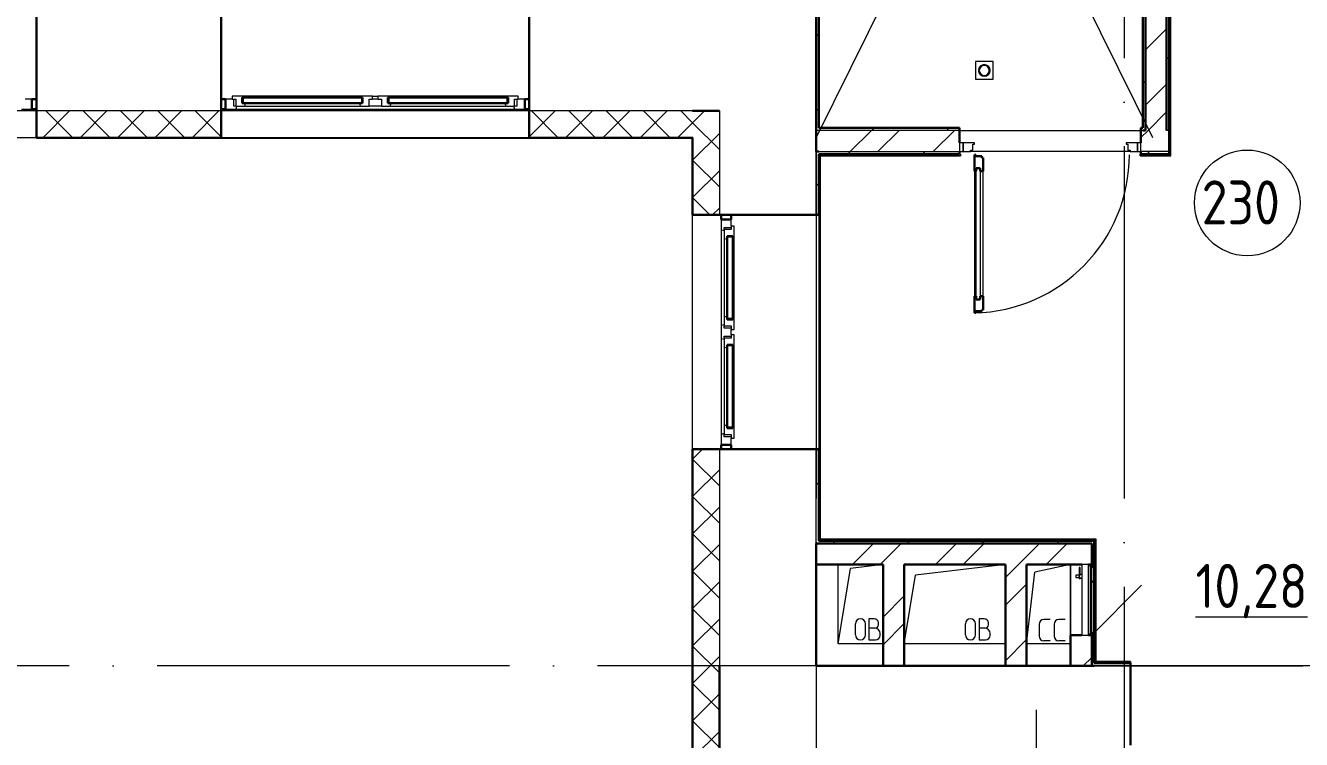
# Model space of a CAD drawing. Header units: millimetres. Extents: x -695119 to 412940, y -249585 to 622758.
# Drawn here: x 288449 to 295698, y 91794 to 95847 of the extents above; entities that cross this region are included whole.
import ezdxf

# ---------------------------------------------------------------- set-up
doc = ezdxf.new("R2010")
doc.units = ezdxf.units.MM
doc.linetypes.add('ADSK_Линия сетки', pattern=[25, 20, -2.5, 0, -2.5])
doc.linetypes.add('ADSK_Сверху', pattern=[450, 300, -150])
for name, color, linetype, lineweight in [('_ Окна', 252, 'Continuous', 30), ('Двери', 8, 'Continuous', 9), ('Линии', 7, 'Continuous', 9), ('Марки помещений', 8, 'Continuous', 20), ('Оборудование', 8, 'Continuous', 18), ('Ограждение', 8, 'Continuous', 9), ('Окна', 252, 'Continuous', 9), ('Оси', 252, 'Continuous', 9), ('Перекрытие', 252, 'Continuous', 18), ('Сантехника', 252, 'Continuous', 18), ('Стены внутренние', 252, 'Continuous', 18), ('Стены наружные', 252, 'Continuous', 18), ('Стены штриховка', 7, 'Continuous', 9)]:
    doc.layers.add(name, color=color, linetype=linetype, lineweight=lineweight)
doc.layers.add('Двери открывание', color=7, linetype='Continuous', lineweight=9, true_color=0xc0c0c0)
doc.styles.add('GOST Common_2', font='', dxfattribs={"width": 0.9, "height": 250})
doc.styles.get('GOST Common_2').set_extended_font_data('GOST type B')

# ---------------------------------------------------------------- blocks, each defined once
blk = doc.blocks.new('план 2 этажа')
at = {"color": 251, "lineweight": 18, "true_color": 0x636466}
for p, q in [((294385.8, 92786.6), (294182.6, 92744.8)), ((294385.8, 92786.6), (294385.8, 92386.6)), ((294135.8, 92336.6), (294182.6, 92744.8)), ((294207.4, 92448.7), (294207.4, 92380.9)), ((294270, 92474.8), (294233.5, 92474.8)), ((294292.4, 92448.7), (294292.4, 92380.9)), ((294355, 92474.8), (294318.5, 92474.8)), ((294270, 92354.8), (294233.5, 92354.8)), ((294355, 92354.8), (294318.5, 92354.8)), ((294385.8, 92336.6), (294135.8, 92336.6))]:
    blk.add_line(p, q, dxfattribs=at)
for centre, start, end in [((294233.5, 92448.7), 90, 180), ((294318.5, 92448.7), 90, 180), ((294233.5, 92380.9), 180, 270), ((294318.5, 92380.9), 180, 270)]:
    blk.add_arc(centre, 26.1, start, end, dxfattribs=at)
at = {"layer": '_ Окна', "color": 251, "lineweight": 18, "true_color": 0x636466}
for p, q in [((288485.8, 95429.6), (288447.8, 95429.6)), ((288485.8, 95371.6), (288485.8, 95429.6)), ((289623.4, 95429.6), (289585.8, 95429.6)), ((289585.8, 95429.6), (289585.8, 95371.6)), ((289679.8, 95446.6), (289623.8, 95446.6)), ((289623.8, 95446.6), (289623.8, 95429.6)), ((289623.8, 95429.6), (289643.8, 95429.6)), ((289631.8, 95388.6), (289631.8, 95429.6)), ((289643.8, 95388.6), (289631.8, 95388.6)), ((289643.8, 95429.6), (289643.8, 95388.6)), ((289643.8, 95388.6), (289694.3, 95388.6)), ((289645.3, 95371.6), (289649.8, 95388.6)), ((289680.8, 95445.6), (289679.8, 95446.6)), ((289681.8, 95446.6), (289680.8, 95445.6)), ((289680.8, 95405.6), (289680.8, 95437.6)), ((289680.8, 95437.6), (289698.8, 95437.6)), ((289698.8, 95405.6), (289680.8, 95405.6)), ((289696.4, 95446.6), (289681.8, 95446.6)), ((289694.3, 95388.6), (289698.8, 95405.6)), ((289698.8, 95437.6), (289696.4, 95446.6)), ((290348.2, 95446.6), (290345.8, 95437.6)), ((290345.8, 95437.6), (290363.8, 95437.6)), ((290363.8, 95405.6), (290345.8, 95405.6)), ((290345.8, 95405.6), (290350.4, 95388.6)), ((290362.8, 95446.6), (290348.2, 95446.6)), ((290350.4, 95388.6), (290400.8, 95388.6)), ((290363.8, 95445.6), (290362.8, 95446.6)), ((290364.8, 95446.6), (290363.8, 95445.6)), ((290363.8, 95437.6), (290363.8, 95405.6)), ((290420.8, 95446.6), (290364.8, 95446.6)), ((290400.8, 95388.6), (290400.8, 95429.6)), ((290400.8, 95429.6), (290420.8, 95429.6)), ((290420.8, 95429.6), (290420.8, 95446.6)), ((290506.8, 95446.6), (290450.8, 95446.6)), ((290450.8, 95446.6), (290450.8, 95429.6)), ((290450.8, 95429.6), (290470.8, 95429.6)), ((290470.8, 95429.6), (290470.8, 95388.6)), ((290470.8, 95388.6), (290521.3, 95388.6)), ((290507.8, 95445.6), (290506.8, 95446.6)), ((290508.8, 95446.6), (290507.8, 95445.6)), ((290507.8, 95405.6), (290507.8, 95437.6)), ((290507.8, 95437.6), (290525.8, 95437.6)), ((290525.8, 95405.6), (290507.8, 95405.6)), ((290523.4, 95446.6), (290508.8, 95446.6)), ((290521.3, 95388.6), (290525.8, 95405.6)), ((290525.8, 95437.6), (290523.4, 95446.6)), ((291175.2, 95446.6), (291172.8, 95437.6)), ((291172.8, 95437.6), (291190.8, 95437.6)), ((291190.8, 95405.6), (291172.8, 95405.6)), ((291172.8, 95405.6), (291177.4, 95388.6)), ((291189.8, 95446.6), (291175.2, 95446.6)), ((291177.4, 95388.6), (291227.8, 95388.6)), ((291190.8, 95445.6), (291189.8, 95446.6)), ((291191.8, 95446.6), (291190.8, 95445.6)), ((291190.8, 95437.6), (291190.8, 95405.6)), ((291247.8, 95446.6), (291191.8, 95446.6)), ((291221.8, 95388.6), (291226.4, 95371.6)), ((291227.8, 95388.6), (291227.8, 95429.6)), ((291227.8, 95429.6), (291247.8, 95429.6)), ((291239.8, 95388.6), (291227.8, 95388.6)), ((291239.8, 95429.6), (291239.8, 95388.6)), ((291247.8, 95429.6), (291247.8, 95446.6)), ((291285.8, 95429.6), (291247.8, 95429.6)), ((291285.8, 95371.6), (291285.8, 95429.6)), ((288426.4, 95371.6), (288485.8, 95371.6)), ((289585.8, 95371.6), (289645.3, 95371.6)), ((291226.4, 95371.6), (291285.8, 95371.6)), ((292458.8, 94746.6), (292400.8, 94746.6)), ((292400.8, 94746.6), (292400.8, 94687.2)), ((292458.8, 94708.6), (292458.8, 94746.6)), ((292400.8, 94687.2), (292417.8, 94682.6)), ((292417.8, 94700.6), (292458.8, 94700.6)), ((292417.8, 94688.6), (292417.8, 94700.6)), ((292458.8, 94688.6), (292417.8, 94688.6)), ((292417.8, 94688.6), (292417.8, 94638.2)), ((292475.8, 94708.6), (292458.8, 94708.6)), ((292458.8, 94708.6), (292458.8, 94688.6)), ((292475.8, 94652.6), (292475.8, 94708.6)), ((292417.8, 94638.2), (292434.8, 94633.6)), ((292434.8, 94633.6), (292434.8, 94651.6)), ((292434.8, 94651.6), (292466.8, 94651.6)), ((292466.8, 94651.6), (292466.8, 94633.6)), ((292466.8, 94633.6), (292475.8, 94636)), ((292474.8, 94651.6), (292475.8, 94652.6)), ((292475.8, 94650.6), (292474.8, 94651.6)), ((292475.8, 94636), (292475.8, 94650.6)), ((292434.8, 94196.6), (292417.8, 94192.1)), ((292417.8, 94192.1), (292417.8, 94141.6)), ((292434.8, 94178.6), (292434.8, 94196.6)), ((292466.8, 94178.6), (292434.8, 94178.6)), ((292475.8, 94194.2), (292466.8, 94196.6)), ((292466.8, 94196.6), (292466.8, 94178.6)), ((292474.8, 94178.6), (292475.8, 94179.6)), ((292475.8, 94177.6), (292474.8, 94178.6)), ((292475.8, 94179.6), (292475.8, 94194.2)), ((292475.8, 94121.6), (292475.8, 94177.6)), ((292417.8, 94147.6), (292400.8, 94143.1)), ((292400.8, 94143.1), (292400.8, 94070.2)), ((292417.8, 94141.6), (292458.8, 94141.6)), ((292417.8, 94129.6), (292417.8, 94141.6)), ((292458.8, 94129.6), (292417.8, 94129.6)), ((292417.8, 94071.6), (292417.8, 94083.6)), ((292417.8, 94083.6), (292458.8, 94083.6)), ((292458.8, 94141.6), (292458.8, 94121.6)), ((292458.8, 94121.6), (292475.8, 94121.6)), ((292458.8, 94091.6), (292458.8, 94121.6)), ((292475.8, 94091.6), (292458.8, 94091.6)), ((292458.8, 94091.6), (292458.8, 94071.6)), ((292475.8, 94035.6), (292475.8, 94091.6)), ((292400.8, 94070.2), (292417.8, 94065.6)), ((292458.8, 94071.6), (292417.8, 94071.6)), ((292417.8, 94071.6), (292417.8, 94021.2)), ((292417.8, 94021.2), (292434.8, 94016.6)), ((292434.8, 94016.6), (292434.8, 94034.6)), ((292434.8, 94034.6), (292466.8, 94034.6)), ((292466.8, 94034.6), (292466.8, 94016.6)), ((292466.8, 94016.6), (292475.8, 94019)), ((292474.8, 94034.6), (292475.8, 94035.6)), ((292475.8, 94033.6), (292474.8, 94034.6)), ((292475.8, 94019), (292475.8, 94033.6)), ((292434.8, 93579.6), (292417.8, 93575.1)), ((292434.8, 93561.6), (292434.8, 93579.6)), ((292475.8, 93577.2), (292466.8, 93579.6)), ((292466.8, 93579.6), (292466.8, 93561.6)), ((292475.8, 93562.6), (292475.8, 93577.2)), ((292417.8, 93530.6), (292400.8, 93526.1)), ((292400.8, 93526.1), (292400.8, 93466.6)), ((292417.8, 93575.1), (292417.8, 93524.6)), ((292417.8, 93524.6), (292458.8, 93524.6)), ((292417.8, 93512.6), (292417.8, 93524.6)), ((292458.8, 93512.6), (292417.8, 93512.6)), ((292466.8, 93561.6), (292434.8, 93561.6)), ((292458.8, 93524.6), (292458.8, 93504.6)), ((292458.8, 93504.6), (292475.8, 93504.6)), ((292458.8, 93466.6), (292458.8, 93504.6)), ((292474.8, 93561.6), (292475.8, 93562.6)), ((292475.8, 93560.6), (292474.8, 93561.6)), ((292475.8, 93504.6), (292475.8, 93560.6)), ((292400.8, 93466.6), (292458.8, 93466.6))]:
    blk.add_line(p, q, dxfattribs=at)
at = {"layer": '_ Окна', "color": 251, "true_color": 0x636466}
for p, q in [((288510.8, 95429.6), (288485.8, 95429.6)), ((288485.8, 95429.6), (288485.8, 95371.6)), ((289585.8, 95429.6), (289560.8, 95429.6)), ((289585.8, 95371.6), (289585.8, 95429.6)), ((289683.8, 95437.6), (289680.8, 95437.6)), ((289680.8, 95437.6), (289680.8, 95405.6)), ((289680.8, 95405.6), (289683.8, 95405.6)), ((290360.8, 95437.6), (289683.8, 95437.6)), ((289683.8, 95437.6), (289683.8, 95405.6)), ((289683.8, 95405.6), (289683.8, 95437.6)), ((289683.8, 95405.6), (290360.8, 95405.6)), ((290360.8, 95405.6), (290360.8, 95437.6)), ((290360.8, 95437.6), (290360.8, 95405.6)), ((290363.8, 95437.6), (290360.8, 95437.6)), ((290360.8, 95405.6), (290363.8, 95405.6)), ((290363.8, 95405.6), (290363.8, 95437.6)), ((290510.8, 95437.6), (290507.8, 95437.6)), ((290507.8, 95437.6), (290507.8, 95405.6)), ((290507.8, 95405.6), (290510.8, 95405.6)), ((291187.8, 95437.6), (290510.8, 95437.6)), ((290510.8, 95437.6), (290510.8, 95405.6)), ((290510.8, 95405.6), (290510.8, 95437.6)), ((290510.8, 95405.6), (291187.8, 95405.6)), ((291187.8, 95405.6), (291187.8, 95437.6)), ((291187.8, 95437.6), (291187.8, 95405.6)), ((291190.8, 95437.6), (291187.8, 95437.6)), ((291187.8, 95405.6), (291190.8, 95405.6)), ((291190.8, 95405.6), (291190.8, 95437.6)), ((291310.8, 95429.6), (291285.8, 95429.6)), ((291285.8, 95429.6), (291285.8, 95371.6)), ((288485.8, 95371.6), (288510.8, 95371.6)), ((289560.8, 95371.6), (289585.8, 95371.6)), ((291285.8, 95371.6), (291310.8, 95371.6)), ((292400.8, 94771.6), (292400.8, 94746.6)), ((292400.8, 94746.6), (292458.8, 94746.6)), ((292458.8, 94746.6), (292458.8, 94771.6)), ((292466.8, 94651.6), (292434.8, 94651.6)), ((292434.8, 94651.6), (292434.8, 94648.6)), ((292434.8, 94648.6), (292434.8, 94181.6)), ((292466.8, 94648.6), (292434.8, 94648.6)), ((292434.8, 94648.6), (292466.8, 94648.6)), ((292466.8, 94648.6), (292466.8, 94651.6)), ((292466.8, 94181.6), (292466.8, 94648.6)), ((292434.8, 94181.6), (292466.8, 94181.6)), ((292466.8, 94181.6), (292434.8, 94181.6)), ((292434.8, 94181.6), (292434.8, 94178.6)), ((292434.8, 94178.6), (292466.8, 94178.6)), ((292466.8, 94178.6), (292466.8, 94181.6)), ((292466.8, 94034.6), (292434.8, 94034.6)), ((292434.8, 94034.6), (292434.8, 94031.6)), ((292434.8, 94031.6), (292434.8, 93564.6)), ((292466.8, 94031.6), (292434.8, 94031.6)), ((292434.8, 94031.6), (292466.8, 94031.6)), ((292466.8, 94031.6), (292466.8, 94034.6)), ((292466.8, 93564.6), (292466.8, 94031.6)), ((292434.8, 93564.6), (292466.8, 93564.6)), ((292466.8, 93564.6), (292434.8, 93564.6)), ((292434.8, 93564.6), (292434.8, 93561.6)), ((292434.8, 93561.6), (292466.8, 93561.6)), ((292466.8, 93561.6), (292466.8, 93564.6)), ((292458.8, 93466.6), (292400.8, 93466.6)), ((292400.8, 93466.6), (292400.8, 93441.6)), ((292458.8, 93441.6), (292458.8, 93466.6))]:
    blk.add_line(p, q, dxfattribs=at)
at = {"layer": 'Двери', "color": 251, "true_color": 0x636466}
for p, q in [((293755.8, 95181.6), (293755.8, 95131.6)), ((293775.8, 95181.6), (293755.8, 95181.6)), ((293775.8, 95131.6), (293775.8, 95181.6)), ((293839.8, 95181.6), (293775.8, 95181.6)), ((293775.8, 95181.6), (293775.8, 95131.6)), ((293830.8, 95139.6), (293830.8, 95173.6)), ((293830.8, 95173.6), (293839.8, 95173.6)), ((293839.8, 95173.6), (293839.8, 95181.6)), ((294765.8, 95181.6), (294701.8, 95181.6)), ((294701.8, 95181.6), (294701.8, 95173.6)), ((294701.8, 95173.6), (294710.8, 95173.6)), ((294710.8, 95173.6), (294710.8, 95139.6)), ((294785.8, 95181.6), (294765.8, 95181.6)), ((294765.8, 95181.6), (294765.8, 95131.6)), ((294765.8, 95131.6), (294765.8, 95181.6)), ((294785.8, 95131.6), (294785.8, 95181.6)), ((293755.8, 95131.6), (293775.8, 95131.6)), ((293775.8, 95131.6), (293816.8, 95131.6)), ((293816.8, 95131.6), (293816.8, 95139.6)), ((293816.8, 95139.6), (293830.8, 95139.6)), ((294710.8, 95139.6), (294724.8, 95139.6)), ((294724.8, 95139.6), (294724.8, 95131.6)), ((294724.8, 95131.6), (294765.8, 95131.6)), ((294765.8, 95131.6), (294785.8, 95131.6)), ((293848.8, 95037.6), (293872.8, 95037.6)), ((293848.8, 94291.6), (293848.8, 95037.6)), ((293872.8, 95037.6), (293872.8, 94291.6)), ((293839.8, 95019.6), (293839.8, 94309.6)), ((293889.8, 94309.6), (293889.8, 95019.6)), ((293872.8, 94291.6), (293848.8, 94291.6))]:
    blk.add_line(p, q, dxfattribs=at)
at = {"layer": 'Двери', "color": 251, "lineweight": 30, "true_color": 0x636466}
for p, q in [((293847.8, 95113.6), (293839.8, 95113.6)), ((293839.8, 95113.6), (293839.8, 95019.6)), ((293847.8, 95104.6), (293847.8, 95113.6)), ((293881.8, 95104.6), (293847.8, 95104.6)), ((293881.8, 95095.6), (293881.8, 95104.6)), ((293848.8, 95037.6), (293848.8, 95019.6)), ((293872.8, 95037.6), (293848.8, 95037.6)), ((293872.8, 95019.6), (293872.8, 95037.6)), ((293889.8, 95095.6), (293881.8, 95095.6)), ((293889.8, 95019.6), (293889.8, 95095.6)), ((293848.8, 95019.6), (293839.8, 95019.6)), ((293889.8, 95019.6), (293872.8, 95019.6)), ((293839.8, 94309.6), (293839.8, 94215.6)), ((293848.8, 94309.6), (293839.8, 94309.6)), ((293848.8, 94291.6), (293848.8, 94309.6)), ((293872.8, 94309.6), (293872.8, 94291.6)), ((293889.8, 94309.6), (293872.8, 94309.6)), ((293889.8, 94233.6), (293889.8, 94309.6)), ((293872.8, 94291.6), (293848.8, 94291.6)), ((293881.8, 94224.6), (293881.8, 94233.6)), ((293881.8, 94233.6), (293889.8, 94233.6)), ((293839.8, 94215.6), (293847.8, 94215.6)), ((293847.8, 94215.6), (293847.8, 94224.6)), ((293847.8, 94224.6), (293881.8, 94224.6))]:
    blk.add_line(p, q, dxfattribs=at)
at = {"layer": 'Двери открывание', "color": 251, "true_color": 0x636466}
blk.add_arc((293821.8, 95113.6), 898, 271.14854, 0, dxfattribs=at)
at = {"layer": 'Линии', "color": 251, "linetype": 'ADSK_Сверху', "ltscale": 100, "true_color": 0x636466}
for p, q in [((293571.4, 96485.7), (292940.8, 95211.6)), ((294220.7, 96485.7), (294850.8, 95211.6))]:
    blk.add_line(p, q, dxfattribs=at)
at = {"layer": 'Линии', "color": 251, "lineweight": 18, "ltscale": 100, "true_color": 0x636466}
for p, q in [((293065.8, 92336.6), (293065.8, 92786.6)), ((293320.8, 92786.6), (293135.4, 92764.9)), ((294015.8, 92786.6), (293504.1, 92726.6)), ((293065.8, 92336.6), (293135.4, 92764.9)), ((293440.8, 92336.6), (293504.1, 92726.6)), ((293163.3, 92387.9), (293163.3, 92450.5)), ((293220.7, 92387.9), (293220.7, 92450.5)), ((293270.8, 92479.2), (293240.8, 92479.2)), ((293240.8, 92479.2), (293240.8, 92359.2)), ((293274.1, 92425.8), (293240.8, 92425.8)), ((293294.1, 92445.8), (293294.1, 92455.8)), ((293788.3, 92387.9), (293788.3, 92450.5)), ((293845.7, 92387.9), (293845.7, 92450.5)), ((293895.8, 92479.2), (293865.8, 92479.2)), ((293865.8, 92479.2), (293865.8, 92359.2)), ((293899.2, 92425.8), (293865.8, 92425.8)), ((293919.2, 92445.8), (293919.2, 92455.8)), ((293240.8, 92359.2), (293277.5, 92359.2)), ((293304.1, 92385.8), (293304.1, 92395.8)), ((293865.8, 92359.2), (293902.5, 92359.2)), ((293929.2, 92385.8), (293929.2, 92395.8)), ((293320.8, 92336.6), (293065.8, 92336.6)), ((294015.8, 92336.6), (293440.8, 92336.6)), ((294190.8, 91961.6), (294190.8, 76401.6))]:
    blk.add_line(p, q, dxfattribs=at)
at = {"layer": 'Линии', "color": 251, "lineweight": 18, "true_color": 0x636466}
for centre, radius, start, end in [((293192, 92450.5), 28.7, 0, 180), ((293270.8, 92455.8), 23.3, 0, 90), ((293274.1, 92445.8), 20, 270, 0), ((293274.1, 92395.8), 30, 0, 90), ((293817, 92450.5), 28.7, 0, 180), ((293895.8, 92455.8), 23.3, 0, 90), ((293899.2, 92445.8), 20, 270, 0), ((293899.2, 92395.8), 30, 0, 90), ((293192, 92387.9), 28.7, 180, 0), ((293277.5, 92385.8), 26.7, 270, 0), ((293817, 92387.9), 28.7, 180, 0), ((293902.5, 92385.8), 26.7, 270, 0)]:
    blk.add_arc(centre, radius, start, end, dxfattribs=at)
at = {"layer": 'Марки помещений', "color": 251, "true_color": 0x636466}
blk.add_circle((295389.4, 94839.8), 300, dxfattribs=at)
at = {"layer": 'Оборудование', "color": 251, "true_color": 0x636466}
for p, q in [((294487.2, 92786.6), (294450.8, 92786.6)), ((294450.8, 92786.6), (294450.8, 92386.6)), ((294488.1, 92387.5), (294488.1, 92785.7)), ((294497.9, 92779.6), (294488.1, 92779.6)), ((294498.8, 92394.6), (294498.8, 92778.7)), ((294433, 92726.3), (294415.5, 92726.3)), ((294415.5, 92726.3), (294415.5, 92714)), ((294415.5, 92714), (294433, 92714)), ((294434.9, 92728.2), (294433, 92726.3)), ((294433, 92726.3), (294433, 92714)), ((294433, 92714), (294434.9, 92712.1)), ((294450.8, 92729.8), (294434.9, 92729.8)), ((294434.9, 92729.8), (294434.9, 92710.5)), ((294434.9, 92710.5), (294450.8, 92710.5)), ((294435.4, 92770.8), (294435.4, 92725)), ((294440.4, 92770.8), (294435.4, 92770.8)), ((294435.4, 92715.3), (294435.4, 92707.1)), ((294435.4, 92707.1), (294440.4, 92707.1)), ((294440.4, 92725), (294440.4, 92770.8)), ((294440.4, 92707.1), (294440.4, 92715.3)), ((294505.8, 92767.6), (294500.3, 92767.6)), ((294505.8, 92405.6), (294505.8, 92767.6)), ((294505.8, 92386.6), (294788.7, 92669.5)), ((294450.8, 92386.6), (294487.2, 92386.6)), ((294488.1, 92393.6), (294497.9, 92393.6)), ((294500.3, 92405.6), (294505.8, 92405.6))]:
    blk.add_line(p, q, dxfattribs=at)
for points, knots in [([(294488.1, 92785.7), (294488.1, 92785.8), (294488.1, 92785.9), (294488, 92786.1), (294488, 92786.2), (294487.9, 92786.4), (294487.7, 92786.5), (294487.4, 92786.6), (294487.3, 92786.6), (294487.2, 92786.6)], [0, 0, 0, 0, 0.166667, 0.25, 0.333333, 0.5, 0.666667, 0.833333, 1, 1, 1, 1]), ([(294498.8, 92778.7), (294498.8, 92778.8), (294498.8, 92778.9), (294498.7, 92779), (294498.7, 92779.2), (294498.6, 92779.3), (294498.5, 92779.4), (294498.3, 92779.5), (294498.1, 92779.6), (294497.9, 92779.6), (294497.9, 92779.6)], [0, 0, 0, 0, 0.166667, 0.25, 0.333333, 0.416667, 0.541667, 0.666667, 0.833333, 1, 1, 1, 1]), ([(294500.3, 92767.6), (294500.2, 92767.6), (294500, 92767.7), (294499.8, 92767.7), (294499.6, 92767.8), (294499.4, 92767.9), (294499.3, 92768.1), (294499.1, 92768.2), (294499, 92768.4), (294498.9, 92768.6), (294498.8, 92768.8), (294498.8, 92769), (294498.8, 92769.2)], [0, 0, 0, 0, 0.166667, 0.25, 0.333333, 0.416667, 0.5, 0.583333, 0.666667, 0.75, 0.833333, 1, 1, 1, 1]), ([(294487.2, 92386.6), (294487.3, 92386.6), (294487.4, 92386.7), (294487.7, 92386.7), (294487.9, 92386.9), (294488, 92387.1), (294488, 92387.2), (294488.1, 92387.3), (294488.1, 92387.5), (294488.1, 92387.5)], [-1, -1, -1, -1, -0.833333, -0.666667, -0.5, -0.333333, -0.25, -0.166667, 0, 0, 0, 0]), ([(294497.9, 92393.6), (294497.9, 92393.6), (294498.1, 92393.7), (294498.3, 92393.7), (294498.5, 92393.9), (294498.6, 92394), (294498.7, 92394.1), (294498.7, 92394.2), (294498.8, 92394.4), (294498.8, 92394.5), (294498.8, 92394.6)], [-1, -1, -1, -1, -0.833333, -0.666667, -0.541667, -0.416667, -0.333333, -0.25, -0.166667, 0, 0, 0, 0]), ([(294498.8, 92404.1), (294498.8, 92404.2), (294498.8, 92404.4), (294498.9, 92404.7), (294499, 92404.9), (294499.1, 92405), (294499.3, 92405.2), (294499.4, 92405.3), (294499.6, 92405.4), (294499.8, 92405.5), (294500, 92405.6), (294500.2, 92405.6), (294500.3, 92405.6)], [-1, -1, -1, -1, -0.833333, -0.75, -0.666667, -0.583333, -0.5, -0.416667, -0.333333, -0.25, -0.166667, 0, 0, 0, 0])]:
    blk.add_open_spline(points, degree=3, knots=knots, dxfattribs=at)
at = {"layer": 'Ограждение', "color": 251, "true_color": 0x636466}
for p, q in [((294955.8, 95106.6), (294955.8, 97911.6)), ((292965.8, 95106.6), (292955.8, 95116.6)), ((292965.8, 92931.6), (292965.8, 95106.6)), ((292965.8, 95106.6), (293760.8, 95106.6)), ((293760.8, 95116.6), (293755.8, 95116.6)), ((293760.8, 95116.6), (293760.8, 95106.6)), ((294780.8, 95106.6), (294780.8, 95116.6)), ((294785.8, 95116.6), (294780.8, 95116.6)), ((294780.8, 95106.6), (294955.8, 95106.6)), ((294945.8, 95116.6), (294955.8, 95106.6)), ((292965.8, 92931.6), (292955.8, 92921.6)), ((294530.8, 92931.6), (292965.8, 92931.6)), ((294530.8, 92931.6), (294520.8, 92921.6)), ((294530.8, 92236.6), (294530.8, 92931.6)), ((294520.8, 92226.6), (294530.8, 92236.6)), ((294725.8, 92236.6), (294530.8, 92236.6)), ((294725.8, 92236.6), (294725.8, 92226.6))]:
    blk.add_line(p, q, dxfattribs=at)
at = {"layer": 'Окна', "color": 251, "true_color": 0x636466}
for p, q in [((289681.8, 95446.6), (289679.8, 95446.6)), ((289694.3, 95388.6), (290350.4, 95388.6)), ((290348.2, 95446.6), (289696.4, 95446.6)), ((290364.8, 95446.6), (290362.8, 95446.6)), ((290470.8, 95388.6), (290400.8, 95388.6)), ((290420.8, 95446.6), (290450.8, 95446.6)), ((290450.8, 95429.6), (290420.8, 95429.6)), ((290508.8, 95446.6), (290506.8, 95446.6)), ((290521.3, 95388.6), (291177.4, 95388.6)), ((291175.2, 95446.6), (290523.4, 95446.6)), ((291191.8, 95446.6), (291189.8, 95446.6)), ((289645.3, 95371.6), (291226.4, 95371.6)), ((292400.8, 94687.2), (292400.8, 94143.1)), ((292417.8, 94638.2), (292417.8, 94192.1)), ((292475.8, 94650.6), (292475.8, 94652.6)), ((292475.8, 94194.2), (292475.8, 94636)), ((292475.8, 94177.6), (292475.8, 94179.6)), ((292400.8, 94070.2), (292400.8, 93526.1)), ((292417.8, 94021.2), (292417.8, 93575.1)), ((292475.8, 94033.6), (292475.8, 94035.6)), ((292475.8, 93577.2), (292475.8, 94019)), ((292475.8, 93560.6), (292475.8, 93562.6))]:
    blk.add_line(p, q, dxfattribs=at)
at = {"layer": 'Оси', "color": 251, "linetype": 'ADSK_Линия сетки', "ltscale": 100, "true_color": 0x636466}
for p, q in [((292940.8, 112662.3), (292940.8, 46685.5)), ((294690.8, 112662.3), (294690.8, 46685.5)), ((301198.3, 92211.6), (255080.8, 92211.6))]:
    blk.add_line(p, q, dxfattribs=at)
at = {"layer": 'Перекрытие', "color": 251, "ltscale": 100, "true_color": 0x636466}
for p, q in [((293065.8, 92336.6), (293065.8, 92786.6)), ((293320.8, 92336.6), (293065.8, 92336.6)), ((294015.8, 92336.6), (293440.8, 92336.6)), ((294385.8, 92336.6), (294135.8, 92336.6))]:
    blk.add_line(p, q, dxfattribs=at)
at = {"layer": 'Сантехника', "color": 251, "true_color": 0x636466}
for p, q in [((293845.8, 95641.6), (293845.8, 95541.6)), ((293945.8, 95641.6), (293845.8, 95641.6)), ((293945.8, 95541.6), (293945.8, 95641.6)), ((293845.8, 95541.6), (293945.8, 95541.6))]:
    blk.add_line(p, q, dxfattribs=at)
for radius, start, end in [(33.3, 0, 180), (28.3, 0, 180), (33.3, 180, 0), (28.3, 180, 0)]:
    blk.add_arc((293895.8, 95591.6), radius, start, end, dxfattribs=at)
at = {"layer": 'Стены внутренние', "color": 251, "lineweight": 30, "true_color": 0x636466}
for p, q in [((288510.8, 95911.6), (288510.8, 95209.6)), ((289560.8, 95911.6), (289560.8, 95209.6)), ((291310.8, 95911.6), (291310.8, 95209.6)), ((292390.8, 95361.6), (292238.8, 95361.6)), ((288510.8, 95209.6), (289560.8, 95209.6)), ((292238.8, 95209.6), (291310.8, 95209.6)), ((292238.8, 94771.6), (292238.8, 95209.6)), ((292940.8, 94771.6), (292238.8, 94771.6)), ((292940.8, 93441.6), (292238.8, 93441.6)), ((292238.8, 93441.6), (292238.8, 91509.6)), ((292940.8, 92211.6), (292940.8, 92786.6)), ((292390.8, 91661.6), (292390.8, 92211.6)), ((293320.8, 92211.6), (292940.8, 92211.6)), ((294015.8, 92211.6), (293440.8, 92211.6)), ((294385.8, 92211.6), (294135.8, 92211.6)), ((294725.8, 91761.6), (294725.8, 92211.6))]:
    blk.add_line(p, q, dxfattribs=at)
at = {"layer": 'Стены внутренние', "color": 251, "true_color": 0x636466}
for p, q in [((292238.8, 95361.6), (283945.8, 95361.6)), ((292390.8, 95361.6), (292390.8, 94771.6)), ((288510.8, 95209.6), (286760.8, 95209.6)), ((291310.8, 95209.6), (289560.8, 95209.6)), ((292940.8, 94771.6), (292940.8, 95131.6)), ((292238.8, 93441.6), (292238.8, 94771.6)), ((292390.8, 93441.6), (292390.8, 92211.6)), ((292940.8, 92906.6), (292940.8, 93441.6)), ((294520.8, 92211.6), (295705.8, 92211.6))]:
    blk.add_line(p, q, dxfattribs=at)
at = {"layer": 'Стены внутренние', "color": 251, "linetype": 'Continuous', "lineweight": 9, "true_color": 0x636466}
for p, q in [((288549.6, 95211.6), (288699.6, 95361.6)), ((288715.4, 95211.6), (288565.4, 95361.6)), ((288761.7, 95211.6), (288911.7, 95361.6)), ((288927.5, 95211.6), (288777.5, 95361.6)), ((288973.9, 95211.6), (289123.9, 95361.6)), ((289139.7, 95211.6), (288989.7, 95361.6)), ((289186, 95211.6), (289336, 95361.6)), ((289351.8, 95211.6), (289201.8, 95361.6)), ((289398.1, 95211.6), (289548.1, 95361.6)), ((289558.8, 95216.8), (289413.9, 95361.6)), ((291312.8, 95217.1), (291457.3, 95361.6)), ((291473.1, 95211.6), (291323.1, 95361.6)), ((291519.4, 95211.6), (291669.4, 95361.6)), ((291685.3, 95211.6), (291535.3, 95361.6)), ((291731.6, 95211.6), (291881.6, 95361.6)), ((291897.4, 95211.6), (291747.4, 95361.6)), ((291943.7, 95211.6), (292093.7, 95361.6)), ((292109.5, 95211.6), (291959.5, 95361.6)), ((292240.8, 95292.5), (292171.7, 95361.6)), ((292240.8, 95296.6), (292305.8, 95361.6)), ((292390.8, 95354.6), (292383.8, 95361.6)), ((288512.8, 95249.9), (288510.8, 95253.4)), ((289560.8, 95263.5), (289558.8, 95267)), ((292155.8, 95211.6), (292240.8, 95296.6)), ((292390.8, 95142.5), (292240.8, 95292.5)), ((289265.4, 95211.6), (289264.3, 95209.6)), ((291469, 95209.6), (291467.8, 95211.6)), ((292081.1, 95211.6), (292079.9, 95209.6)), ((292240.8, 95084.5), (292390.8, 95234.5)), ((292390.8, 94930.3), (292240.8, 95080.3)), ((292240.8, 94872.3), (292390.8, 95022.3)), ((292337.4, 94771.6), (292240.8, 94868.2)), ((292352.2, 94771.6), (292390.8, 94810.2)), ((292240.8, 93387.4), (292293, 93439.6)), ((292390.8, 93233.3), (292240.8, 93383.3)), ((292240.8, 93175.3), (292390.8, 93325.3)), ((292390.8, 93021.2), (292240.8, 93171.2)), ((292240.8, 92963.2), (292390.8, 93113.2)), ((292390.8, 92809), (292240.8, 92959)), ((292240.8, 92751), (292390.8, 92901)), ((292390.8, 92596.9), (292240.8, 92746.9)), ((292240.8, 92538.9), (292390.8, 92688.9)), ((292390.8, 92384.8), (292240.8, 92534.8)), ((292240.8, 92326.8), (292390.8, 92476.8)), ((292390.8, 92172.6), (292240.8, 92322.6)), ((292240.8, 92114.6), (292390.8, 92264.6)), ((292390.8, 91960.5), (292240.8, 92110.5)), ((292240.8, 91902.5), (292390.8, 92052.5)), ((292390.8, 91748.4), (292240.8, 91898.4)), ((292240.8, 91690.4), (292390.8, 91840.4)), ((292240.8, 91830.7), (292238.8, 91827.3))]:
    blk.add_line(p, q, dxfattribs=at)
at = {"layer": 'Стены наружные', "color": 251, "lineweight": 30, "true_color": 0x636466}
for p, q in [((294930.8, 97611.6), (294930.8, 95251.6)), ((294945.8, 95116.6), (294945.8, 97611.6)), ((292940.8, 95131.6), (292940.8, 96996.6)), ((294810.8, 95251.6), (294810.8, 96916.6)), ((292955.8, 96901.6), (292955.8, 95266.6)), ((294795.8, 95266.6), (294795.8, 96901.6)), ((293755.8, 95266.6), (292955.8, 95266.6)), ((293755.8, 95266.6), (293755.8, 95181.6)), ((294785.8, 95266.6), (294785.8, 95181.6)), ((294795.8, 95266.6), (294785.8, 95266.6)), ((294795.8, 95251.6), (294810.8, 95251.6)), ((292940.8, 95131.6), (292955.8, 95131.6)), ((292955.8, 95116.6), (292955.8, 94771.6)), ((292955.8, 95116.6), (293755.8, 95116.6)), ((293755.8, 95131.6), (293755.8, 95116.6)), ((294785.8, 95131.6), (294785.8, 95116.6)), ((294785.8, 95116.6), (294945.8, 95116.6)), ((292940.8, 94771.6), (292955.8, 94771.6)), ((292940.8, 93441.6), (292955.8, 93441.6)), ((292955.8, 92921.6), (292955.8, 93441.6)), ((292940.8, 92906.6), (294505.8, 92906.6)), ((292940.8, 92786.6), (292940.8, 92906.6)), ((292955.8, 92921.6), (294520.8, 92921.6)), ((294505.8, 92767.6), (294505.8, 92906.6)), ((294520.8, 92921.6), (294520.8, 92226.6)), ((293320.8, 92786.6), (292940.8, 92786.6)), ((293320.8, 92211.6), (293320.8, 92786.6)), ((294015.8, 92786.6), (293440.8, 92786.6)), ((293440.8, 92786.6), (293440.8, 92211.6)), ((294015.8, 92211.6), (294015.8, 92786.6)), ((294450.8, 92786.6), (294135.8, 92786.6)), ((294135.8, 92786.6), (294135.8, 92211.6)), ((294487.4, 92786.6), (294505.8, 92786.6)), ((294385.8, 92211.6), (294385.8, 92386.6)), ((294385.8, 92386.6), (294450.8, 92386.6)), ((294487.4, 92386.6), (294505.8, 92386.6)), ((294505.8, 92211.6), (294505.8, 92405.6)), ((293320.8, 92211.6), (293440.8, 92211.6)), ((294015.8, 92211.6), (294135.8, 92211.6)), ((294385.8, 92211.6), (294520.8, 92211.6)), ((294725.8, 92226.6), (294520.8, 92226.6)), ((294725.8, 92211.6), (294725.8, 92226.6))]:
    blk.add_line(p, q, dxfattribs=at)
at = {"layer": 'Стены наружные', "color": 251, "linetype": 'Continuous', "lineweight": 9, "true_color": 0x636466}
for p, q in [((294810.8, 95708), (294930.8, 95828)), ((292940.8, 95784.5), (292955.8, 95799.5)), ((294930.8, 95653.2), (294945.8, 95668.2)), ((294795.8, 95518.2), (294810.8, 95533.2)), ((294810.8, 95393.7), (294930.8, 95513.7)), ((292940.8, 95360.2), (292955.8, 95375.2)), ((294825.9, 95251.6), (294930.8, 95356.5)), ((293134.4, 95131.6), (293254.4, 95251.6)), ((293256.5, 95251.6), (293271.5, 95266.6)), ((293291.5, 95131.6), (293411.5, 95251.6)), ((293605.8, 95131.6), (293725.8, 95251.6)), ((293680.8, 95251.6), (293695.8, 95266.6)), ((294785.8, 95211.5), (294825.9, 95251.6)), ((293121.5, 95116.6), (293136.5, 95131.6)), ((293545.8, 95116.6), (293560.8, 95131.6)), ((294818.6, 95116.6), (294833.6, 95131.6)), ((292940.8, 94936), (292955.8, 94951)), ((292940.8, 93238.9), (292955.8, 93253.9)), ((292940.8, 92895.1), (292952.4, 92906.6)), ((293032.8, 92906.6), (293047.8, 92921.6)), ((293146.7, 92786.6), (293266.7, 92906.6)), ((293303.8, 92786.6), (293423.8, 92906.6)), ((293457.1, 92906.6), (293472.1, 92921.6)), ((293618.2, 92786.6), (293738.2, 92906.6)), ((293775.3, 92786.6), (293895.3, 92906.6)), ((293881.3, 92906.6), (293896.3, 92921.6)), ((294089.6, 92786.6), (294209.6, 92906.6)), ((294246.8, 92786.6), (294366.8, 92906.6)), ((294305.6, 92906.6), (294320.6, 92921.6)), ((294015.8, 92712.8), (294089.6, 92786.6)), ((294015.8, 92555.7), (294135.8, 92675.7)), ((294505.8, 92682.6), (294520.8, 92697.6)), ((293320.8, 92489.3), (293440.8, 92609.3)), ((293320.8, 92332.1), (293440.8, 92452.1)), ((294015.8, 92241.4), (294135.8, 92361.4)), ((294505.8, 92258.3), (294520.8, 92273.3)), ((294457.5, 92211.6), (294505.8, 92259.9))]:
    blk.add_line(p, q, dxfattribs=at)
at = {"layer": 'Стены наружные', "color": 251, "true_color": 0x636466}
for p, q in [((293755.8, 95251.6), (294785.8, 95251.6)), ((289015.8, 95204.6), (289015.8, 95209.6)), ((291855.8, 95204.6), (289015.8, 95204.6)), ((289560.8, 95209.6), (291310.8, 95209.6)), ((289560.8, 95209.6), (289560.8, 95204.6)), ((291310.8, 95204.6), (291310.8, 95209.6)), ((291855.8, 95209.6), (291855.8, 95204.6)), ((294724.8, 95131.6), (293816.8, 95131.6)), ((292955.8, 94771.6), (292955.8, 93441.6)), ((294385.8, 92386.6), (294385.8, 92786.6))]:
    blk.add_line(p, q, dxfattribs=at)
at = {"layer": 'Стены штриховка', "color": 251, "true_color": 0x636466}
for p, q in [((288512.8, 95285.6), (288510.8, 95285.6)), ((288512.8, 95211.6), (288512.8, 95285.6)), ((289560.8, 95285.6), (289558.8, 95285.6)), ((289558.8, 95285.6), (289558.8, 95211.6)), ((291312.8, 95285.6), (291310.8, 95285.6)), ((291312.8, 95211.6), (291312.8, 95285.6)), ((293755.8, 95251.6), (292940.8, 95251.6)), ((294795.8, 95251.6), (294785.8, 95251.6)), ((294945.8, 95251.6), (294930.8, 95251.6)), ((289558.8, 95211.6), (288512.8, 95211.6)), ((292240.8, 95211.6), (291312.8, 95211.6)), ((292238.8, 95209.6), (292238.8, 95211.6)), ((292240.8, 94773.6), (292240.8, 95211.6)), ((292955.8, 95131.6), (293755.8, 95131.6)), ((294945.8, 95131.6), (294785.8, 95131.6)), ((292314.8, 94773.6), (292240.8, 94773.6)), ((292314.8, 94771.6), (292314.8, 94773.6)), ((292240.8, 93439.6), (292314.8, 93439.6)), ((292240.8, 91509.6), (292240.8, 93439.6)), ((292314.8, 93439.6), (292314.8, 93441.6))]:
    blk.add_line(p, q, dxfattribs=at)
at = {"layer": 'Марки помещений', "color": 251, "true_color": 0x636466, "style": 'GOST Common_2', "width": 0.9}
for s, p in [('230', (295130.7, 94717.6)), ('%%U10,28', (295095.7, 92540.8))]:
    blk.add_text(s, height=250, dxfattribs=at).set_placement(p)

msp = doc.modelspace()

# ---------------------------------------------------------------- block references
msp.add_blockref('план 2 этажа', (0, 0))

doc.saveas('drawing.dxf')
